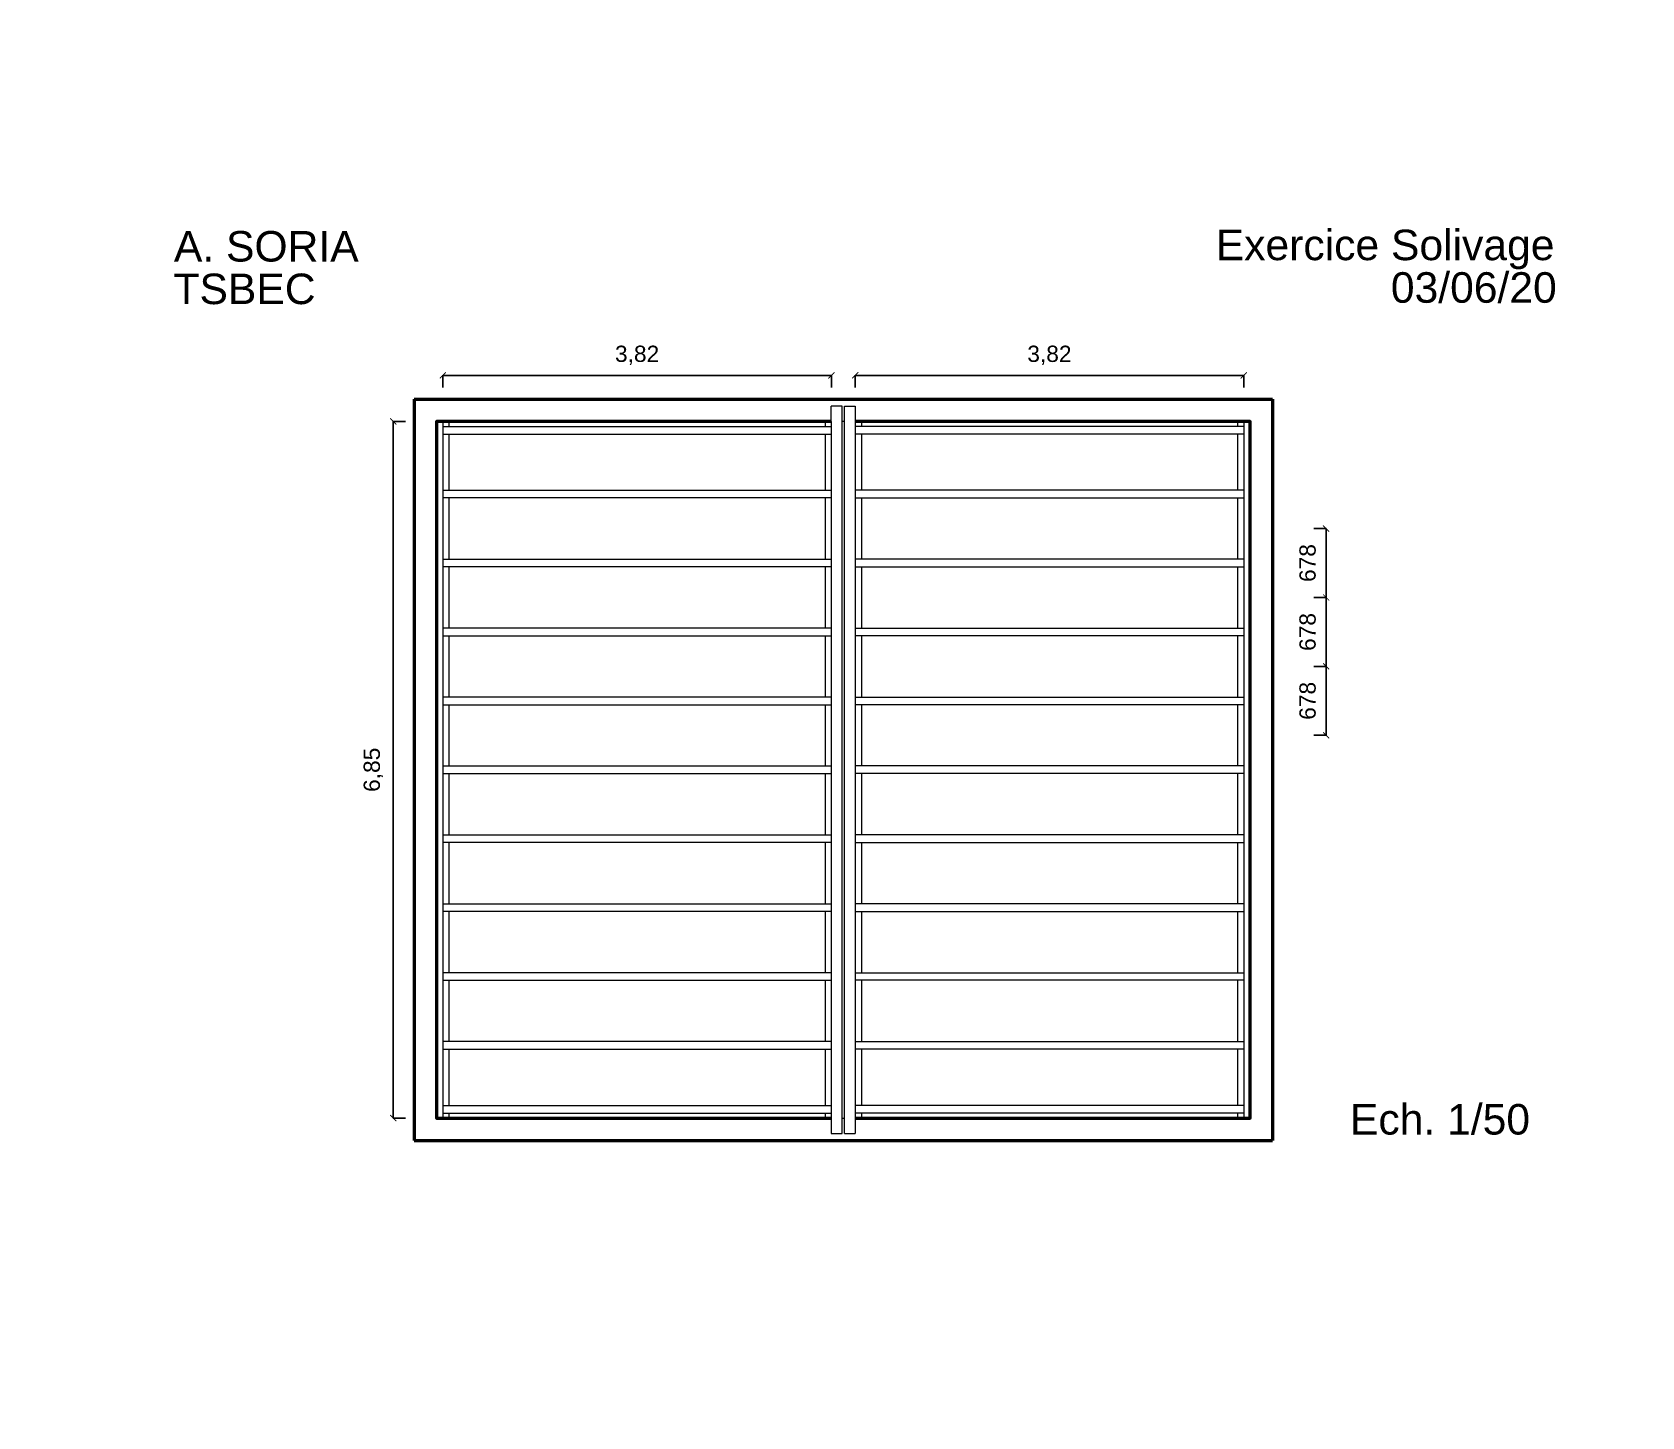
# Paper-space layout 'Présentation1' of a CAD drawing. Header units: millimetres. Extents: x -21 to 296, y -45 to 227.
# The model-space entities are those that its viewports show. They can reach past a viewport. Long polylines and large blocks are cut down to what shows.
import ezdxf

# ---------------------------------------------------------------- set-up
doc = ezdxf.new("R2010")
doc.units = ezdxf.units.MM
doc.layers.get('0').update_dxf_attribs({"lineweight": 9})
doc.layers.get('Defpoints').update_dxf_attribs({"lineweight": 9})
doc.layers.add('Plancher', color=12, linetype='Continuous', lineweight=35)
doc.layers.get('Plancher').off()
doc.styles.add('Mon style', font='arial.ttf', dxfattribs={"height": 160})
doc.styles.get("Standard").update_dxf_attribs({"font": 'arial.ttf'})
doc.dimstyles.new('Mon style', dxfattribs={"dimtxt": 160, "dimasz": 60, "dimexe": 1.25, "dimexo": 0.625, "dimgap": 100, "dimtad": 1, "dimlfac": 0.001, "dimtxsty": 'Standard', "dimblk": 'ARCHTICK', "dimcen": 2.5, "dimadec": 0, "dimazin": 0, "dimtfac": 1, "dimtmove": 0, "dimatfit": 3, "dimfxl": 120, "dimfxlon": 1, "dimarcsym": 0})

# ---------------------------------------------------------------- blocks, each defined once
blk = doc.blocks.new('_ArchTick')
at = {"color": 0, "linetype": 'ByBlock', "const_width": 0.15}
blk.add_lwpolyline([(-0.5, -0.5), (0.5, 0.5)], dxfattribs=at)
blk = doc.blocks.new('*D4')
at = {"color": 0, "lineweight": -2, "transparency": 16777216}
for p, q in [((1728, 9375), (1728, 9497)), ((5548, 9375), (5548, 9497)), ((1728, 9495), (5548, 9495))]:
    blk.add_line(p, q, dxfattribs=at)
at = {"layer": 'Defpoints', "color": 0, "transparency": 16777216}
for p in [(5548, 9495), (1728, 9042), (5548, 9042)]:
    blk.add_point(p, dxfattribs=at)
at = {"color": 0, "lineweight": -2, "transparency": 16777216, "xscale": 60, "yscale": 60, "zscale": 60, "rotation": 180}
blk.add_blockref('_ArchTick', (1728, 9495), dxfattribs=at)
at = {"color": 0, "lineweight": -2, "transparency": 16777216, "xscale": 60, "yscale": 60, "zscale": 60}
blk.add_blockref('_ArchTick', (5548, 9495), dxfattribs=at)
at = {"color": 0, "lineweight": 35, "transparency": 16777216, "insert": (3638, 9692), "char_height": 160, "attachment_point": 5}
blk.add_mtext('3,82', dxfattribs=at)
blk = doc.blocks.new('*D5')
at = {"color": 0, "lineweight": -2, "transparency": 16777216}
for p, q in [((5783, 9375), (5783, 9497)), ((9602, 9375), (9602, 9497)), ((5783, 9495), (9602, 9495))]:
    blk.add_line(p, q, dxfattribs=at)
at = {"layer": 'Defpoints', "color": 0, "transparency": 16777216}
for p in [(9602, 9495), (5783, 9042), (9602, 9042)]:
    blk.add_point(p, dxfattribs=at)
at = {"color": 0, "lineweight": -2, "transparency": 16777216, "xscale": 60, "yscale": 60, "zscale": 60, "rotation": 180}
blk.add_blockref('_ArchTick', (5783, 9495), dxfattribs=at)
at = {"color": 0, "lineweight": -2, "transparency": 16777216, "xscale": 60, "yscale": 60, "zscale": 60}
blk.add_blockref('_ArchTick', (9602, 9495), dxfattribs=at)
at = {"color": 0, "lineweight": 35, "transparency": 16777216, "insert": (7692, 9692), "char_height": 160, "attachment_point": 5}
blk.add_mtext('3,82', dxfattribs=at)
blk = doc.blocks.new('*D6')
at = {"color": 0, "lineweight": -2, "transparency": 16777216}
for p, q in [((1360, 9042), (1238, 9042)), ((1240, 9042), (1240, 2192)), ((1360, 2192), (1238, 2192))]:
    blk.add_line(p, q, dxfattribs=at)
at = {"layer": 'Defpoints', "color": 0, "transparency": 16777216}
for p in [(1665, 9042), (1240, 2192), (1665, 2192)]:
    blk.add_point(p, dxfattribs=at)
at = {"color": 0, "lineweight": -2, "transparency": 16777216, "xscale": 60, "yscale": 60, "zscale": 60}
for p, rotation in [((1240, 9042), 90), ((1240, 2192), 270)]:
    blk.add_blockref('_ArchTick', p, dxfattribs=dict(at, rotation=rotation))
at = {"color": 0, "lineweight": 35, "transparency": 16777216, "insert": (1044, 5617), "char_height": 160, "attachment_point": 5, "rotation": 90}
blk.add_mtext('6,85', dxfattribs=at)
blk = doc.blocks.new('*D8')
at = {"color": 0, "lineweight": -2, "transparency": 16777216}
for p, q in [((10293, 7989), (10414, 7989)), ((10413, 7989), (10413, 7311)), ((10293, 7311), (10414, 7311))]:
    blk.add_line(p, q, dxfattribs=at)
at = {"layer": 'Defpoints', "color": 0, "transparency": 16777216}
for p in [(9542, 7989), (9542, 7311), (10413, 7311)]:
    blk.add_point(p, dxfattribs=at)
at = {"color": 0, "lineweight": -2, "transparency": 16777216, "xscale": 60, "yscale": 60, "zscale": 60}
for p, rotation in [((10413, 7989), 90), ((10413, 7311), 270)]:
    blk.add_blockref('_ArchTick', p, dxfattribs=dict(at, rotation=rotation))
at = {"color": 0, "lineweight": 35, "transparency": 16777216, "insert": (10231, 7650), "char_height": 160, "attachment_point": 5, "rotation": 90}
blk.add_mtext('678', dxfattribs=at)
blk = doc.blocks.new('*D9')
at = {"color": 0, "lineweight": -2, "transparency": 16777216}
for p, q in [((10293, 7311), (10414, 7311)), ((10413, 7311), (10413, 6634)), ((10293, 6634), (10414, 6634))]:
    blk.add_line(p, q, dxfattribs=at)
at = {"layer": 'Defpoints', "color": 0, "transparency": 16777216}
for p in [(9542, 7311), (9542, 6634), (10413, 6634)]:
    blk.add_point(p, dxfattribs=at)
at = {"color": 0, "lineweight": -2, "transparency": 16777216, "xscale": 60, "yscale": 60, "zscale": 60}
for p, rotation in [((10413, 7311), 90), ((10413, 6634), 270)]:
    blk.add_blockref('_ArchTick', p, dxfattribs=dict(at, rotation=rotation))
at = {"color": 0, "lineweight": 35, "transparency": 16777216, "insert": (10231, 6972), "char_height": 160, "attachment_point": 5, "rotation": 90}
blk.add_mtext('678', dxfattribs=at)
blk = doc.blocks.new('*D10')
at = {"color": 0, "lineweight": -2, "transparency": 16777216}
for p, q in [((10293, 6634), (10414, 6634)), ((10413, 6634), (10413, 5956)), ((10293, 5956), (10414, 5956))]:
    blk.add_line(p, q, dxfattribs=at)
at = {"layer": 'Defpoints', "color": 0, "transparency": 16777216}
for p in [(9542, 6634), (9542, 5956), (10413, 5956)]:
    blk.add_point(p, dxfattribs=at)
at = {"color": 0, "lineweight": -2, "transparency": 16777216, "xscale": 60, "yscale": 60, "zscale": 60}
for p, rotation in [((10413, 6634), 90), ((10413, 5956), 270)]:
    blk.add_blockref('_ArchTick', p, dxfattribs=dict(at, rotation=rotation))
at = {"color": 0, "lineweight": 35, "transparency": 16777216, "insert": (10231, 6295), "char_height": 160, "attachment_point": 5, "rotation": 90}
blk.add_mtext('678', dxfattribs=at)

msp = doc.modelspace()

# ---------------------------------------------------------------- linework, layer by layer
at = {"lineweight": 50}
for p, q in [((1445.206, 9262.418), (9885.206, 9262.418)), ((1445.206, 9262.418), (1445.206, 1972.418)), ((9885.206, 9262.418), (9885.206, 1972.418)), ((1445.206, 1972.418), (9885.206, 1972.418))]:
    msp.add_line(p, q, dxfattribs=at)
for p, q in [((5652.706, 9192.418), (5547.706, 9192.418)), ((5547.706, 9042.418), (5547.706, 9192.418)), ((5652.706, 2042.418), (5652.706, 9192.418)), ((5677.706, 2042.418), (5677.706, 9192.418)), ((5677.706, 9192.418), (5782.706, 9192.418)), ((5782.706, 9192.418), (5782.706, 2042.418)), ((1728.206, 9042.418), (1728.206, 2192.418)), ((1788.206, 9042.418), (1788.206, 8992.418)), ((5487.706, 9042.418), (5487.706, 8992.418)), ((5547.706, 9042.418), (5547.706, 2042.418)), ((5842.706, 9042.418), (5842.706, 8992.418)), ((9542.206, 9042.418), (9542.206, 8992.418)), ((9602.206, 9042.418), (9602.206, 2192.418)), ((9655.206, 2192.418), (9655.206, 9042.418)), ((1728.206, 8992.418), (5547.706, 8992.418)), ((1728.206, 8917.418), (5547.706, 8917.418)), ((1788.206, 8917.418), (1788.206, 8364.918)), ((5487.706, 8917.418), (5487.706, 8364.918)), ((9602.206, 8992.418), (5782.706, 8992.418)), ((9602.206, 8917.418), (5782.706, 8917.418)), ((5842.706, 8917.418), (5842.706, 8364.918)), ((9542.206, 8917.418), (9542.206, 8364.918)), ((1728.206, 8364.918), (5547.706, 8364.918)), ((5547.706, 8289.918), (1728.206, 8289.918)), ((1788.206, 8289.918), (1788.206, 7687.418)), ((5487.706, 8289.918), (5487.706, 7687.418)), ((9602.206, 8364.918), (5782.706, 8364.918)), ((5782.706, 8289.918), (9602.206, 8289.918)), ((5842.706, 8289.918), (5842.706, 7687.418)), ((9542.206, 8289.918), (9542.206, 7687.418)), ((1728.206, 7687.418), (5547.706, 7687.418)), ((5547.706, 7612.418), (1728.206, 7612.418)), ((1788.206, 7612.418), (1788.206, 7009.918)), ((5487.706, 7612.418), (5487.706, 7009.918)), ((9602.206, 7687.418), (5782.706, 7687.418)), ((5782.706, 7612.418), (9602.206, 7612.418)), ((5842.706, 7612.418), (5842.706, 7009.918)), ((9542.206, 7612.418), (9542.206, 7009.918)), ((5547.706, 7009.918), (1728.206, 7009.918)), ((5782.706, 7009.918), (9602.206, 7009.918)), ((1728.206, 6934.918), (5547.706, 6934.918)), ((1788.206, 6934.918), (1788.206, 6332.418)), ((5487.706, 6934.918), (5487.706, 6332.418)), ((9602.206, 6934.918), (5782.706, 6934.918)), ((5842.706, 6934.918), (5842.706, 6332.418)), ((9542.206, 6934.918), (9542.206, 6332.418)), ((5547.706, 6332.418), (1728.206, 6332.418)), ((5782.706, 6332.418), (9602.206, 6332.418)), ((1728.206, 6257.418), (5547.706, 6257.418)), ((1788.206, 6257.418), (1788.206, 5654.918)), ((5487.706, 6257.418), (5487.706, 5654.918)), ((9602.206, 6257.418), (5782.706, 6257.418)), ((5842.706, 6257.418), (5842.706, 5654.918)), ((9542.206, 6257.418), (9542.206, 5654.918)), ((1728.206, 5654.918), (5547.706, 5654.918)), ((1728.206, 5579.918), (5547.706, 5579.918)), ((1788.206, 5579.918), (1788.206, 4977.418)), ((5487.706, 5579.918), (5487.706, 4977.418)), ((9602.206, 5654.918), (5782.706, 5654.918)), ((9602.206, 5579.918), (5782.706, 5579.918)), ((5842.706, 5579.918), (5842.706, 4977.418)), ((9542.206, 5579.918), (9542.206, 4977.418)), ((1728.206, 4977.418), (5547.706, 4977.418)), ((9602.206, 4977.418), (5782.706, 4977.418)), ((5547.706, 4902.418), (1728.206, 4902.418)), ((1788.206, 4902.418), (1788.206, 4299.918)), ((5487.706, 4902.418), (5487.706, 4299.918)), ((5782.706, 4902.418), (9602.206, 4902.418)), ((5842.706, 4902.418), (5842.706, 4299.918)), ((9542.206, 4902.418), (9542.206, 4299.918)), ((1728.206, 4299.918), (5547.706, 4299.918)), ((9602.206, 4299.918), (5782.706, 4299.918)), ((5547.706, 4224.918), (1728.206, 4224.918)), ((1788.206, 4224.918), (1788.206, 3622.418)), ((5487.706, 4224.918), (5487.706, 3622.418)), ((5782.706, 4224.918), (9602.206, 4224.918)), ((5842.706, 4224.918), (5842.706, 3622.418)), ((9542.206, 4224.918), (9542.206, 3622.418)), ((5547.706, 3622.418), (1728.206, 3622.418)), ((1728.206, 3622.418), (1728.206, 3547.418)), ((1728.206, 3547.418), (5547.706, 3547.418)), ((1788.206, 3547.418), (1788.206, 2944.918)), ((5487.706, 3547.418), (5487.706, 2944.918)), ((5782.706, 3622.418), (9602.206, 3622.418)), ((9602.206, 3547.418), (5782.706, 3547.418)), ((5842.706, 3547.418), (5842.706, 2944.918)), ((9542.206, 3547.418), (9542.206, 2944.918)), ((5547.706, 2944.918), (1728.206, 2944.918)), ((1728.206, 2869.918), (5547.706, 2869.918)), ((1788.206, 2869.918), (1788.206, 2317.418)), ((5487.706, 2869.918), (5487.706, 2317.418)), ((5782.706, 2944.918), (9602.206, 2944.918)), ((9602.206, 2869.918), (5782.706, 2869.918)), ((5842.706, 2869.918), (5842.706, 2317.418)), ((9542.206, 2869.918), (9542.206, 2317.418)), ((1728.206, 2317.418), (5547.706, 2317.418)), ((1728.206, 2242.418), (5547.706, 2242.418)), ((1788.206, 2242.418), (1788.206, 2192.418)), ((5487.706, 2242.418), (5487.706, 2192.418)), ((9602.206, 2317.418), (5782.706, 2317.418)), ((9602.206, 2242.418), (5782.706, 2242.418)), ((5842.706, 2242.418), (5842.706, 2192.418)), ((9542.206, 2242.418), (9542.206, 2192.418)), ((5547.706, 2042.418), (5652.706, 2042.418)), ((5677.706, 2042.418), (5782.706, 2042.418))]:
    msp.add_line(p, q)
for points in [[(5547.706, 9042.418), (1665.206, 9042.418), (1665.206, 2192.418), (5547.706, 2192.418)], [(5782.706, 2192.418), (9665.206, 2192.418), (9665.206, 9042.418), (5782.706, 9042.418)]]:
    msp.add_lwpolyline(points, dxfattribs=at)
for points in [[(5677.706, 9042.418), (5652.706, 9042.418)], [(5652.706, 2192.418), (5677.706, 2192.418)]]:
    msp.add_lwpolyline(points)

# ---------------------------------------------------------------- dimensions: what is measured, and where the dimension line sits
at = {"lineweight": 35}
for base, p1, p2, picture, middle in [((5547.706, 9495.399), (1728.206, 9042.418), (5547.706, 9042.418), '*D4', (3637.956, 9691.551)), ((9602.206, 9495.399), (5782.706, 9042.418), (9602.206, 9042.418), '*D5', (7692.456, 9691.551))]:
    dim = msp.add_linear_dim(base=base, p1=p1, p2=p2, dimstyle='Mon style', dxfattribs=at)
    dim.commit()
    dim.dimension.update_dxf_attribs({"geometry": picture, "text_midpoint": middle})
dim = msp.add_linear_dim(base=(1239.707, 2192.418), p1=(1665.206, 9042.418), p2=(1665.206, 2192.418), angle=90, dimstyle='Mon style', dxfattribs=at)
dim.commit()
dim.dimension.update_dxf_attribs({"geometry": '*D6', "text_midpoint": (1043.554, 5617.418)})
for base, p1, p2, picture, middle in [((10412.744716436, 7311.167967889), (9542.205619687, 7988.667967889), (9542.205619687, 7311.167967889), '*D8', (10231.053038401, 7649.917967889)), ((10412.744716436, 6633.667967889), (9542.205619687, 7311.167967889), (9542.205619687, 6633.667967889), '*D9', (10231.053038401, 6972.417967889)), ((10412.744716436, 5956.167967889), (9542.205619687, 6633.667967889), (9542.205619687, 5956.167967889), '*D10', (10231.053038401, 6294.917967889))]:
    dim = msp.add_linear_dim(base=base, p1=p1, p2=p2, angle=90, dimstyle='Mon style', override={"dimdec": 0, "dimlfac": 1}, dxfattribs=at)
    dim.commit()
    dim.dimension.update_dxf_attribs({"geometry": picture, "text_midpoint": middle})

psp = doc.layouts.new('Présentation1')

# ---------------------------------------------------------------- texts
at = {"style": 'Mon style'}
for s, p in [('A. SORIA', (7.17, 181.88)), ('Exercice Solivage', (212.04, 182.15)), ('TSBEC', (7.08, 173.51)), ('  03/06/20', (241.82, 173.78)), ('Ech. 1/50', (238.44, 10.22))]:
    psp.add_text(s, height=6, dxfattribs=at).set_placement(p)

# ---------------------------------------------------------------- viewports
at = {"layer": 'Plancher', "view_target_point": (5603.369, 6062.411)}
psp.add_viewport(center=(137.56, 90.85), size=(316.53, 272.2518), view_center_point=(0, 0), view_height=13612.58924, dxfattribs=at)

doc.saveas('drawing.dxf')
